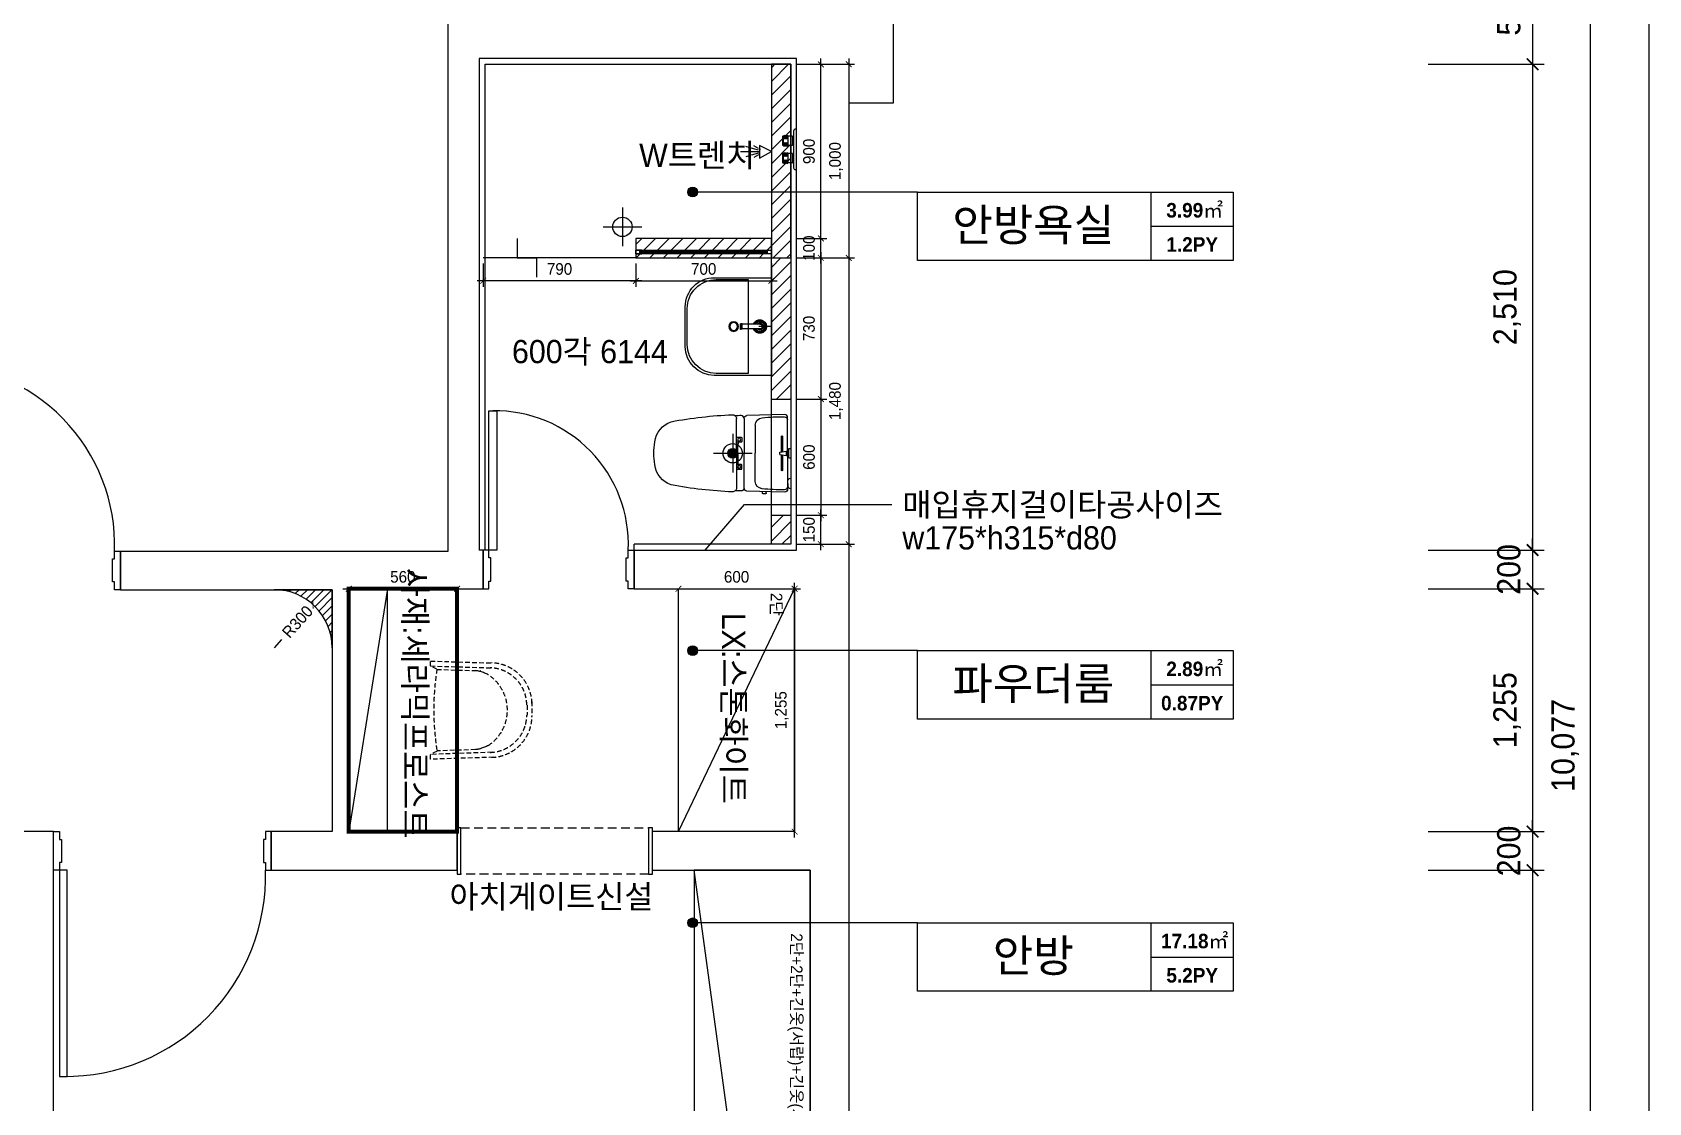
# Model space of a CAD drawing. Header units: millimetres. Extents: x 204923 to 257123, y 77248 to 107783.
# Drawn here: x 218882 to 227237, y 96652 to 102183 of the extents above; entities that cross this region are included whole.
import ezdxf
from ezdxf.enums import TextEntityAlignment as Align

# ---------------------------------------------------------------- set-up
doc = ezdxf.new("R2010")
doc.units = ezdxf.units.MM
doc.header["$LTSCALE"] = 30
doc.header["$PDMODE"] = 3
for name, pattern in [('DH-HID2', [1.2, 0.8, -0.4]), ('HID', [2.3, 1.5, -0.8]), ('HIDDEN', [9.525, 6.35, -3.175])]:
    doc.linetypes.add(name, pattern=pattern)
doc.layers.get('DEFPOINTS').update_dxf_attribs({"color": 248})
for name, color, linetype in [('0-ELC TEXT', 7, 'Continuous'), ('03-TEXT', 3, 'Continuous'), ('03-WAL NEW', 3, 'Continuous'), ('06-FUR', 6, 'Continuous'), ('07-DIM WAL', 5, 'Continuous'), ('08-HAT', 8, 'Continuous'), ('2-con', 2, 'Continuous'), ('3.기호.계단선', 30, 'Continuous'), ('BATH', 5, 'Continuous'), ('C-DIM(IN)', 14, 'Continuous'), ('CO-BATH', 6, 'Continuous'), ('CO-DO-FR', 7, 'Continuous'), ('CO-DOOR', 8, 'Continuous'), ('F-SYM', 7, 'Continuous'), ('FIN', 2, 'Continuous'), ('FORM(YOURNAME)-11', 1, 'Continuous'), ('FU-FURM', 251, 'DH-HID2'), ('HL', 6, 'HIDDEN'), ('TOILET-1', 6, 'Continuous'), ('설비', 140, 'Continuous'), ('욕실마감선', 4, 'Continuous')]:
    doc.layers.add(name, color=color, linetype=linetype)
doc.styles.add('HY 울릉도 L', font='')
doc.styles.add('YOURNAME', font='HY울릉도M.TTF')
doc.styles.add('넥슨고딕', font='NEXONLv1GothicBold.ttf')
doc.styles.add('코레일둥고', font='Korail_Round_Gothic_Medium.ttf')
doc.styles.get('HY 울릉도 L').set_extended_font_data('HY울릉도L')
doc.dimstyles.new('30', dxfattribs={"dimscale": 30, "dimtxt": 2, "dimasz": 1, "dimexe": 1, "dimexo": 1, "dimgap": 1, "dimtad": 1, "dimdec": 0, "dimrnd": 0.05, "dimdsep": 46, "dimlunit": 6, "dimtxsty": 'HY 울릉도 L', "dimblk": 'ARCHTICK', "dimcen": 2.5, "dimdle": 1, "dimclrd": 133, "dimclre": 133, "dimclrt": 30, "dimadec": 0, "dimazin": 0, "dimtfac": 1, "dimtdec": 0, "dimtix": 1, "dimtmove": 2, "dimatfit": 3, "dimldrblk": 'ARCHTICK', "dimfxl": 1, "dimlwd": -1, "dimlwe": -1, "dimarcsym": 0})
doc.dimstyles.new('60', dxfattribs={"dimscale": 60, "dimtxt": 2, "dimasz": 1, "dimexe": 1, "dimexo": 1, "dimgap": 1, "dimtad": 1, "dimdec": 0, "dimrnd": 0.05, "dimdsep": 46, "dimlunit": 6, "dimtxsty": 'HY 울릉도 L', "dimblk": 'ARCHTICK', "dimcen": 2.5, "dimdle": 1, "dimclrd": 133, "dimclre": 133, "dimclrt": 30, "dimadec": 0, "dimazin": 0, "dimtfac": 1, "dimtdec": 0, "dimtix": 1, "dimtmove": 2, "dimatfit": 3, "dimldrblk": 'ARCHTICK', "dimfxl": 1, "dimlwd": -1, "dimlwe": -1, "dimarcsym": 0})
pattern_1 = [(45, (0, -3e-11), (-35.355339, 35.355339), [])]

# ---------------------------------------------------------------- blocks, each defined once
blk = doc.blocks.new('FORM-PLAN')
at = {"layer": 'DEFPOINTS', "color": 158}
blk.add_lwpolyline([(-69444, 53115), (-64, 53115), (-64, 1215), (-69444, 1215)], close=True, dxfattribs=at)
at = {"layer": 'FORM(YOURNAME)-11', "color": 3, "style": 'YOURNAME'}
for tag, height, p in [('1', 450, (9905, 18188)), ('2', 450, (9905, 17544)), ('3', 450, (9905, 16257)), ('4', 450, (9905, 14326)), ('5', 515, (9905, 12009)), ('6', 515, (9905, 9757)), ('7', 515, (9905, 7504)), ('8', 515, (9905, 5252)), ('9', 515, (9905, 2999)), ('10', 515, (5655, 811)), ('11', 515, (9905, 747)), ('12', 515, (5655, -1441)), ('13', 515, (9905, -1441))]:
    blk.add_attdef(tag, text='', height=height, dxfattribs=at).set_placement(p, align=Align.MIDDLE_RIGHT)
blk = doc.blocks.new('A$C004A4CAE')
at = {"layer": 'FIN', "color": 6}
for p, q in [((0, 0), (0, 5)), ((200, 15), (10, 15)), ((36, 69), (36, 70)), ((84, 69), (36, 69)), ((51, 63), (36, 63)), ((51, 57), (36, 57)), ((51, 51), (36, 51)), ((36, 23), (36, 45)), ((84, 45), (36, 45)), ((82, 72), (38, 72)), ((82, 21), (38, 21)), ((43, 15), (43, 21)), ((84, 63), (69, 63)), ((84, 57), (69, 57)), ((84, 51), (69, 51)), ((77, 15), (77, 21)), ((84, 69), (84, 70)), ((84, 23), (84, 45)), ((126, 69), (126, 70)), ((174, 69), (126, 69)), ((141, 63), (126, 63)), ((141, 57), (126, 57)), ((141, 51), (126, 51)), ((174, 45), (126, 45)), ((126, 23), (126, 45)), ((172, 72), (128, 72)), ((172, 21), (128, 21)), ((133, 15), (133, 21)), ((174, 63), (159, 63)), ((174, 57), (159, 57)), ((174, 51), (159, 51)), ((167, 15), (167, 21)), ((174, 69), (174, 70)), ((174, 23), (174, 45)), ((210, 0), (210, 5))]:
    blk.add_line(p, q, dxfattribs=at)
for centre, radius, start, end in [((10, 5), 10, 90, 180), ((36, 66), 3, 90, 270), ((36, 60), 3, 90, 270), ((36, 54), 3, 90, 270), ((36, 48), 3, 90, 270), ((38, 70), 2, 90, 180), ((38, 23), 2, 180, 270), ((51, 66), 3, 90, 270), ((51, 60), 3, 90, 270), ((51, 54), 3, 90, 270), ((51, 48), 3, 90, 270), ((69, 66), 3, 270, 90), ((69, 60), 3, 270, 90), ((69, 54), 3, 270, 90), ((69, 48), 3, 270, 90), ((82, 70), 2, 0, 90), ((82, 23), 2, 270, 0), ((84, 66), 3, 270, 90), ((84, 60), 3, 270, 90), ((84, 54), 3, 270, 90), ((84, 48), 3, 270, 90), ((126, 66), 3, 90, 270), ((126, 60), 3, 90, 270), ((126, 54), 3, 90, 270), ((126, 48), 3, 90, 270), ((128, 70), 2, 90, 180), ((128, 23), 2, 180, 270), ((141, 66), 3, 90, 270), ((141, 60), 3, 90, 270), ((141, 54), 3, 90, 270), ((141, 48), 3, 90, 270), ((159, 66), 3, 270, 90), ((159, 60), 3, 270, 90), ((159, 54), 3, 270, 90), ((159, 48), 3, 270, 90), ((172, 70), 2, 0, 90), ((172, 23), 2, 270, 0), ((174, 66), 3, 270, 90), ((174, 60), 3, 270, 90), ((174, 54), 3, 270, 90), ((174, 48), 3, 270, 90), ((200, 5), 10, 0, 90)]:
    blk.add_arc(centre, radius, start, end, dxfattribs=at)
blk = doc.blocks.new('cdr')
at = {"layer": '3.기호.계단선'}
h = blk.add_hatch(color=256, dxfattribs=at)
h.dxf.hatch_style = 1
h.paths.add_polyline_path([(222527.1, 100007.4, 1), (222477.1, 100007.4, 1)])
at = {"layer": '2-con'}
for p, q in [((221032.1, 99502.4), (221032.1, 102761.4)), ((219337.1, 99502.4), (221032.1, 99502.4)), ((218992.1, 98052.4), (218792.1, 98052.4)), ((218992.1, 93259.4), (218992.1, 98052.4)), ((222087.1, 97852.4), (222087.1, 98052.4)), ((222087.1, 97852.4), (222902.1, 97852.4)), ((222902.1, 97852.4), (222902.1, 93459.4))]:
    blk.add_line(p, q, dxfattribs=at)
for points in [[(221017.1, 103736.5), (223332.1, 103736.5), (223332.1, 101817.4), (223102.1, 101817.4), (223102.1, 93259.4), (222292.1, 93259.4)], [(221992.1, 99507.4), (222832.1, 99507.4), (222832.1, 102047.4), (221192.1, 102047.4), (221192.1, 99507.4)], [(221212.1, 99307.4), (221212.1, 99507.4), (221192.1, 99507.4)], [(221992.1, 99307.4), (221992.1, 99507.4), (221992.1, 99307.4), (222822.1, 99307.4), (222822.1, 98052.4), (222087.1, 98052.4)], [(219337.1, 99302.4), (219337.1, 99502.4), (219337.1, 99302.4), (220432.1, 99302.4), (220432.1, 98052.4), (220117.1, 98052.4), (220117.1, 97852.4), (220117.1, 98052.4)], [(221077.1, 98052.4), (220517.1, 98052.4), (220517.1, 99307.4), (221212.1, 99307.4), (221212.1, 99307.4)], [(220117.1, 97852.4), (221077.1, 97852.4), (221077.1, 98052.4), (221077.1, 97852.4)]]:
    blk.add_lwpolyline(points, dxfattribs=at)
at = {"layer": '3.기호.계단선'}
for p, q in [((221932.1, 101277.4), (221932.1, 101077.4)), ((221832.1, 101177.4), (222032.1, 101177.4)), ((222502.1, 100107.4), (222502.1, 99907.4)), ((222402.1, 100007.4), (222602.1, 100007.4))]:
    blk.add_line(p, q, dxfattribs=at)
for centre, radius in [((221932.1, 101177.4), 50), ((222502.1, 100007.4), 50), ((222502.1, 100007.4), 25)]:
    blk.add_circle(centre, radius, dxfattribs=at)
at = {"layer": 'CO-DO-FR'}
for points in [[(221212.1, 99507.4), (221212.1, 99307.4), (221242.1, 99307.4), (221242.1, 99347.4), (221252.1, 99347.4), (221252.1, 99467.4), (221242.1, 99467.4), (221242.1, 99507.4), (221212.1, 99507.4)], [(221992.1, 99507.4), (221992.1, 99307.4), (221962.1, 99307.4), (221962.1, 99347.4), (221952.1, 99347.4), (221952.1, 99467.4), (221962.1, 99467.4), (221962.1, 99507.4), (221992.1, 99507.4)], [(219337.1, 99502.4), (219337.1, 99302.4), (219307.1, 99302.4), (219307.1, 99342.4), (219297.1, 99342.4), (219297.1, 99462.4), (219307.1, 99462.4), (219307.1, 99502.4), (219337.1, 99502.4)], [(218992.1, 97852.4), (218992.1, 98052.4), (219022.1, 98052.4), (219022.1, 98012.4), (219032.1, 98012.4), (219032.1, 97892.4), (219022.1, 97892.4), (219022.1, 97852.4), (218992.1, 97852.4)], [(220117.1, 97852.4), (220117.1, 98052.4), (220087.1, 98052.4), (220087.1, 98012.4), (220077.1, 98012.4), (220077.1, 97892.4), (220087.1, 97892.4), (220087.1, 97852.4), (220117.1, 97852.4)]]:
    blk.add_lwpolyline(points, close=True, dxfattribs=at)
at = {"layer": 'CO-DOOR'}
for points in [[(221282.1, 100227.4), (221282.1, 99507.4), (221242.1, 99507.4), (221242.1, 100227.4)], [(219062.1, 96787.4), (219062.1, 97852.4), (219022.1, 97852.4), (219022.1, 96787.4)]]:
    blk.add_lwpolyline(points, close=True, dxfattribs=at)
for centre, radius, start, end in [((218372.1, 99532), 935.5, 358.18764, 90.61249), ((221272.1, 99536.8), 690.6, 357.55649, 90.82965), ((219052.1, 97822.7), 1035.4, 269.44664, 1.63951)]:
    blk.add_arc(centre, radius, start, end, dxfattribs=at)
at = {"rotation": 90}
blk.add_blockref('A$C004A4CAE', (222832.1, 101472.4), dxfattribs=at)
blk = doc.blocks.new('_ArchTick')
at = {"color": 0, "linetype": 'ByBlock', "const_width": 0.15}
blk.add_lwpolyline([(-0.5, -0.5), (0.5, 0.5)], dxfattribs=at)
blk = doc.blocks.new('*D192')
at = {"layer": '07-DIM WAL', "color": 133}
for p, q in [((226096.6, 103536.4), (226996.6, 103536.4)), ((226936.6, 93399.4), (226936.6, 103596.4)), ((226096.6, 93459.4), (226996.6, 93459.4))]:
    blk.add_line(p, q, dxfattribs=at)
at = {"layer": 'DEFPOINTS', "color": 0}
for p in [(226036.6, 103536.4), (226936.6, 103536.4), (226036.6, 93459.4)]:
    blk.add_point(p, dxfattribs=at)
at = {"layer": '07-DIM WAL', "color": 133, "xscale": 60, "yscale": 60, "zscale": 60}
for p, rotation in [((226936.6, 103536.4), 90), ((226936.6, 93459.4), 270)]:
    blk.add_blockref('_ArchTick', p, dxfattribs=dict(at, rotation=rotation))
at = {"layer": '07-DIM WAL', "color": 30, "insert": (226804.7, 98497.9), "char_height": 120, "attachment_point": 5, "rotation": 90, "style": 'HY 울릉도 L'}
blk.add_mtext('10,077', dxfattribs=at)
blk = doc.blocks.new('*D194')
at = {"layer": '07-DIM WAL', "color": 133}
for p, q in [((226636.6, 102636.4), (226636.6, 101957.4)), ((226096.6, 102576.4), (226696.6, 102576.4)), ((226096.6, 102017.4), (226696.6, 102017.4))]:
    blk.add_line(p, q, dxfattribs=at)
at = {"layer": 'DEFPOINTS', "color": 0}
for p in [(226036.6, 102576.4), (226036.6, 102017.4), (226636.6, 102017.4)]:
    blk.add_point(p, dxfattribs=at)
at = {"layer": '07-DIM WAL', "color": 133, "xscale": 60, "yscale": 60, "zscale": 60}
for p, rotation in [((226636.6, 102576.4), 90), ((226636.6, 102017.4), 270)]:
    blk.add_blockref('_ArchTick', p, dxfattribs=dict(at, rotation=rotation))
at = {"layer": '07-DIM WAL', "color": 30, "insert": (226513.9, 102296.9), "char_height": 120, "attachment_point": 5, "rotation": 90, "style": 'HY 울릉도 L'}
blk.add_mtext('559', dxfattribs=at)
blk = doc.blocks.new('*D195')
at = {"layer": '07-DIM WAL', "color": 133}
for p, q in [((226096.6, 102017.4), (226696.6, 102017.4)), ((226636.6, 102077.4), (226636.6, 99447.4)), ((226096.6, 99507.4), (226696.6, 99507.4))]:
    blk.add_line(p, q, dxfattribs=at)
at = {"layer": 'DEFPOINTS', "color": 0}
for p in [(226036.6, 102017.4), (226036.6, 99507.4), (226636.6, 99507.4)]:
    blk.add_point(p, dxfattribs=at)
at = {"layer": '07-DIM WAL', "color": 133, "xscale": 60, "yscale": 60, "zscale": 60}
for p, rotation in [((226636.6, 102017.4), 90), ((226636.6, 99507.4), 270)]:
    blk.add_blockref('_ArchTick', p, dxfattribs=dict(at, rotation=rotation))
at = {"layer": '07-DIM WAL', "color": 30, "insert": (226504.7, 100762.4), "char_height": 120, "attachment_point": 5, "rotation": 90, "style": 'HY 울릉도 L'}
blk.add_mtext('2,510', dxfattribs=at)
blk = doc.blocks.new('*D196')
at = {"layer": '07-DIM WAL', "color": 133}
for p, q in [((226096.6, 99507.4), (226696.6, 99507.4)), ((226636.6, 99507.4), (226636.6, 99567.4)), ((226636.6, 99507.4), (226636.6, 99307.4)), ((226096.6, 99307.4), (226696.6, 99307.4)), ((226636.6, 99307.4), (226636.6, 99247.4))]:
    blk.add_line(p, q, dxfattribs=at)
at = {"layer": 'DEFPOINTS', "color": 0}
for p in [(226036.6, 99507.4), (226036.6, 99307.4), (226636.6, 99307.4)]:
    blk.add_point(p, dxfattribs=at)
at = {"layer": '07-DIM WAL', "color": 133, "xscale": 60, "yscale": 60, "zscale": 60}
for p, rotation in [((226636.6, 99507.4), 270), ((226636.6, 99307.4), 90)]:
    blk.add_blockref('_ArchTick', p, dxfattribs=dict(at, rotation=rotation))
at = {"layer": '07-DIM WAL', "color": 30, "insert": (226514.1, 99407.4), "char_height": 120, "attachment_point": 5, "rotation": 90, "style": 'HY 울릉도 L'}
blk.add_mtext('200', dxfattribs=at)
blk = doc.blocks.new('*D197')
at = {"layer": '07-DIM WAL', "color": 133}
for p, q in [((226636.6, 99367.4), (226636.6, 97992.4)), ((226096.6, 99307.4), (226696.6, 99307.4)), ((226096.6, 98052.4), (226696.6, 98052.4))]:
    blk.add_line(p, q, dxfattribs=at)
at = {"layer": 'DEFPOINTS', "color": 0}
for p in [(226036.6, 99307.4), (226036.6, 98052.4), (226636.6, 98052.4)]:
    blk.add_point(p, dxfattribs=at)
at = {"layer": '07-DIM WAL', "color": 133, "xscale": 60, "yscale": 60, "zscale": 60}
for p, rotation in [((226636.6, 99307.4), 90), ((226636.6, 98052.4), 270)]:
    blk.add_blockref('_ArchTick', p, dxfattribs=dict(at, rotation=rotation))
at = {"layer": '07-DIM WAL', "color": 30, "insert": (226504.7, 98679.9), "char_height": 120, "attachment_point": 5, "rotation": 90, "style": 'HY 울릉도 L'}
blk.add_mtext('1,255', dxfattribs=at)
blk = doc.blocks.new('*D198')
at = {"layer": '07-DIM WAL', "color": 133}
for p, q in [((226636.6, 98052.4), (226636.6, 98112.4)), ((226096.6, 98052.4), (226696.6, 98052.4)), ((226636.6, 98052.4), (226636.6, 97852.4)), ((226096.6, 97852.4), (226696.6, 97852.4)), ((226636.6, 97852.4), (226636.6, 97792.4))]:
    blk.add_line(p, q, dxfattribs=at)
at = {"layer": 'DEFPOINTS', "color": 0}
for p in [(226036.6, 98052.4), (226036.6, 97852.4), (226636.6, 97852.4)]:
    blk.add_point(p, dxfattribs=at)
at = {"layer": '07-DIM WAL', "color": 133, "xscale": 60, "yscale": 60, "zscale": 60}
for p, rotation in [((226636.6, 98052.4), 270), ((226636.6, 97852.4), 90)]:
    blk.add_blockref('_ArchTick', p, dxfattribs=dict(at, rotation=rotation))
at = {"layer": '07-DIM WAL', "color": 30, "insert": (226514.1, 97952.4), "char_height": 120, "attachment_point": 5, "rotation": 90, "style": 'HY 울릉도 L'}
blk.add_mtext('200', dxfattribs=at)
blk = doc.blocks.new('*D199')
at = {"layer": '07-DIM WAL', "color": 133}
for p, q in [((226096.6, 97852.4), (226696.6, 97852.4)), ((226636.6, 97912.4), (226636.6, 93399.4)), ((226096.6, 93459.4), (226696.6, 93459.4))]:
    blk.add_line(p, q, dxfattribs=at)
at = {"layer": 'DEFPOINTS', "color": 0}
for p in [(226036.6, 97852.4), (226036.6, 93459.4), (226636.6, 93459.4)]:
    blk.add_point(p, dxfattribs=at)
at = {"layer": '07-DIM WAL', "color": 133, "xscale": 60, "yscale": 60, "zscale": 60}
for p, rotation in [((226636.6, 97852.4), 90), ((226636.6, 93459.4), 270)]:
    blk.add_blockref('_ArchTick', p, dxfattribs=dict(at, rotation=rotation))
at = {"layer": '07-DIM WAL', "color": 30, "insert": (226504.6, 95655.9), "char_height": 120, "attachment_point": 5, "rotation": 90, "style": 'HY 울릉도 L'}
blk.add_mtext('4,393', dxfattribs=at)
blk = doc.blocks.new('AC-8')
at = {"layer": 'BATH'}
for p, q in [((-51, 54), (0, 143)), ((0, 143), (45, 54)), ((45, 54), (-51, 54)), ((-25, 47), (-46, 12)), ((-14, 47), (-28, -8)), ((-2, 49), (-2, -11)), ((10, 47), (25, -8)), ((22, 47), (43, 12)), ((-31, -16), (-41, -49)), ((-2, -27), (-2, -89)), ((28, -16), (38, -49))]:
    blk.add_line(p, q, dxfattribs=at)
blk = doc.blocks.new('A$C1AC25B95')
at = {"layer": '욕실마감선', "color": 8}
for p, q in [((28, 72), (28, 75)), ((53, 74), (53, 75))]:
    blk.add_line(p, q, dxfattribs=at)
at = {"layer": 'TOILET-1', "linetype": 'Continuous', "xscale": 0.873786407766195, "yscale": 0.873786407766195, "zscale": 0.873786407766195, "rotation": 180}
blk.add_blockref('AC-8', (40, 125), dxfattribs=at)
blk = doc.blocks.new('A$C4B2D31F0')
at = {"layer": 'FIN', "color": 4}
for p, q in [((185, 690.9), (20.4, 690.9)), ((37.2, 692.3), (24.7, 692.3)), ((37.2, 692.3), (49.7, 692.3)), ((200.9, 690.9), (365.5, 690.9)), ((47.7, 523.7), (192.9, 523.7)), ((338.2, 523.7), (192.9, 523.7)), ((12.6, 465.9), (192.9, 465.9)), ((192.9, 426.6), (13.7, 426.6)), ((373.3, 465.9), (192.9, 465.9)), ((192.9, 426.6), (372.2, 426.6))]:
    blk.add_line(p, q, dxfattribs=at)
for points in [[(20.4, 690.9), (7.9, 690.9, 0.421209), (-7.1, 675.5), (-2.4, 480.5, 0.001659)], [(365.5, 690.9), (378, 690.9, -0.421209), (392.9, 675.5), (388.3, 480.5, -0.001659)], [(12.6, 465.9, 0.371724), (-1.8, 451.2, 0.003515), (-1, 420.3, 0.320541)], [(373.3, 465.9, -0.371724), (387.7, 451.2, -0.003515), (386.9, 420.3, -0.320541)]]:
    blk.add_lwpolyline(points, format="xyb", dxfattribs=at)
for centre, radius, start, end in [((1004.3, 663.1), 1000, 179.31159, 185.94375), ((20.4, 674.9), 16, 90, 179.31159), ((24.7, 707.3), 15, 180, 270), ((49.7, 707.3), 15, 270, 0), ((365.5, 674.9), 16, 0.68841, 90), ((-618.4, 663.1), 1000, 354.05625, 0.68841), ((49.4, 563.7), 40, 185.94375, 267.51291), ((336.5, 563.7), 40, 272.48709, 354.05625), ((13.7, 406.6), 20, 90, 182.3333), ((12.6, 480.9), 15, 181.36509, 270), ((372.2, 406.6), 20, 357.6667, 90), ((373.3, 480.9), 15, 270, 358.63491), ((2197.7, 495.6), 2205.9, 182.3333, 190.60807), ((-1811.8, 495.6), 2205.9, 349.39193, 357.6667), ((148.7, 128.9), 125.5, 198.2964, 263.42408), ((237.2, 128.9), 125.5, 276.57592, 341.7036), ((192.9, 405.9), 405.9, 261.69926, 270), ((192.9, 405.9), 405.9, 270, 278.30074)]:
    blk.add_arc(centre, radius, start, end, dxfattribs=at)
at = {"layer": 'HL', "linetype": 'Continuous'}
for p, q in [((168.9, 697.3), (168.9, 707.3)), ((168.9, 697.3), (216.9, 697.3)), ((186, 692.5), (180.6, 697.3)), ((181.6, 685.5), (186, 692.5)), ((187, 651.2), (181.6, 685.5)), ((181.6, 685.5), (204.3, 685.5)), ((186, 692.5), (199.9, 692.5)), ((198.9, 651.2), (204.3, 685.5)), ((199.9, 692.5), (205.3, 697.3)), ((204.3, 685.5), (199.9, 692.5)), ((216.9, 697.3), (216.9, 707.3)), ((106.4, 666.3), (184.4, 666.3)), ((106.4, 659.3), (185.5, 659.3)), ((187, 651.2), (198.9, 651.2)), ((200.4, 659.3), (279.4, 659.3)), ((201.4, 666.3), (279.4, 666.3)), ((-16, 576.9), (-16, 564.8)), ((-12, 580.9), (-4.8, 580.9)), ((-12, 560.8), (-4.3, 560.8)), ((192.9, 433.7), (146.6, 433.7)), ((192.9, 433.7), (239.3, 433.7))]:
    blk.add_line(p, q, dxfattribs=at)
for points in [[(110.4, 426.6), (110.4, 450.8, -0.414214), (114.4, 454.8), (130.9, 454.8, -0.414214), (134.9, 450.8), (134.9, 435.2), (134.9, 426.6)], [(134.9, 435.2), (144.6, 435.2, -0.414214), (146.6, 433.2), (146.6, 426.6)], [(251, 435.2), (241.3, 435.2, 0.414214), (239.3, 433.2), (239.3, 426.6)], [(275.5, 426.6), (275.5, 450.8, 0.414214), (271.5, 454.8), (255, 454.8, 0.414214), (251, 450.8), (251, 435.2), (251, 426.6)]]:
    blk.add_lwpolyline(points, format="xyb", dxfattribs=at)
for centre in [(122.9, 440.9), (262.9, 440.9)]:
    blk.add_circle(centre, 8, dxfattribs=at)
for centre, radius, start, end in [((106.4, 662.8), 3.5, 90, 270), ((279.4, 662.8), 3.5, 270, 90), ((-12, 576.9), 4, 90, 180), ((-12, 564.8), 4, 180, 270)]:
    blk.add_arc(centre, radius, start, end, dxfattribs=at)
blk = doc.blocks.new('B-003')
blk.add_line((0, 0), (0, -65))
at = {"layer": 'CO-BATH'}
for p, q in [((-252.5, 0), (-252.5, -295)), ((252.5, 0), (-252.5, 0)), ((252.5, -295), (252.5, 0)), ((-102.5, -445), (102.5, -445))]:
    blk.add_line(p, q, dxfattribs=at)
at = {"layer": 'CO-BATH', "color": 8}
for p, q in [((-12.5, -60), (-12.5, -150.5)), ((12.5, -60), (12.5, -150.5)), ((-242.5, -120), (-242.5, -285)), ((242.5, -120), (-242.5, -120)), ((-14.5, -155.5), (-14.5, -160.5)), ((-14.5, -160.5), (14.5, -160.5)), ((-13.5, -150.5), (-13.5, -155.5)), ((13.5, -150.5), (13.5, -155.5)), ((14.5, -155.5), (14.5, -160.5)), ((242.5, -285), (242.5, -120)), ((-92.5, -435), (92.5, -435))]:
    blk.add_line(p, q, dxfattribs=at)
at = {"layer": 'CO-BATH', "color": 251}
for p, q in [((-14.5, -155.5), (14.5, -155.5)), ((-13.5, -150.5), (13.5, -150.5))]:
    blk.add_line(p, q, dxfattribs=at)
at = {"layer": 'CO-BATH', "color": 8}
blk.add_circle((0, -195), 25, dxfattribs=at)
at = {"layer": 'CO-BATH', "color": 251}
blk.add_circle((0, -195), 20, dxfattribs=at)
at = {"layer": 'CO-BATH', "color": 8}
for centre, radius, start, end in [((0, -60), 35, 290.92481, 249.07514), ((0, -60), 12.5, 359.99998, 179.99998), ((-92.5, -285), 150, 180, 270), ((92.5, -285), 150, 270, 0)]:
    blk.add_arc(centre, radius, start, end, dxfattribs=at)
at = {"layer": 'CO-BATH', "color": 251}
for radius, start, end in [(30, 294.62429, 245.37566), (25, 299.99998, 239.99998), (18, 313.98294, 226.01701)]:
    blk.add_arc((0, -60), radius, start, end, dxfattribs=at)
at = {"layer": 'CO-BATH'}
for centre, start, end in [((-102.5, -295), 180, 270), ((102.5, -295), 270, 0)]:
    blk.add_arc(centre, 150, start, end, dxfattribs=at)
blk = doc.blocks.new('*D211')
at = {"layer": '07-DIM WAL', "color": 133}
for p, q in [((222832.1, 102017.4), (223132.1, 102017.4)), ((223102.1, 102047.4), (223102.1, 100987.4)), ((222832.1, 101017.4), (223132.1, 101017.4))]:
    blk.add_line(p, q, dxfattribs=at)
at = {"layer": 'DEFPOINTS', "color": 0}
for p in [(222802.1, 102017.4), (222802.1, 101017.4), (223102.1, 101017.4)]:
    blk.add_point(p, dxfattribs=at)
at = {"layer": '07-DIM WAL', "color": 133, "xscale": 30, "yscale": 30, "zscale": 30}
for p, rotation in [((223102.1, 102017.4), 90), ((223102.1, 101017.4), 270)]:
    blk.add_blockref('_ArchTick', p, dxfattribs=dict(at, rotation=rotation))
at = {"layer": '07-DIM WAL', "color": 30, "insert": (223036.2, 101517.4), "char_height": 60, "attachment_point": 5, "rotation": 90, "style": 'HY 울릉도 L'}
blk.add_mtext('1,000', dxfattribs=at)
blk = doc.blocks.new('*D212')
at = {"layer": '07-DIM WAL', "color": 133}
for p, q in [((222832.1, 101117.4), (222987.9, 101117.4)), ((222957.9, 100987.4), (222957.9, 101147.4)), ((222832.1, 101017.4), (222987.9, 101017.4))]:
    blk.add_line(p, q, dxfattribs=at)
at = {"layer": 'DEFPOINTS', "color": 0}
for p in [(222802.1, 101117.4), (222957.9, 101117.4), (222802.1, 101017.4)]:
    blk.add_point(p, dxfattribs=at)
at = {"layer": '07-DIM WAL', "color": 133, "xscale": 30, "yscale": 30, "zscale": 30}
for p, rotation in [((222957.9, 101117.4), 270), ((222957.9, 101017.4), 90)]:
    blk.add_blockref('_ArchTick', p, dxfattribs=dict(at, rotation=rotation))
at = {"layer": '07-DIM WAL', "color": 30, "insert": (222896.6, 101067.4), "char_height": 60, "attachment_point": 5, "rotation": 90, "style": 'HY 울릉도 L'}
blk.add_mtext('100', dxfattribs=at)
blk = doc.blocks.new('*D213')
at = {"layer": '07-DIM WAL', "color": 133}
for p, q in [((222832.1, 102017.4), (222987.9, 102017.4)), ((222957.9, 101087.4), (222957.9, 102047.4)), ((222832.1, 101117.4), (222987.9, 101117.4))]:
    blk.add_line(p, q, dxfattribs=at)
at = {"layer": 'DEFPOINTS', "color": 0}
for p in [(222802.1, 102017.4), (222957.9, 102017.4), (222802.1, 101117.4)]:
    blk.add_point(p, dxfattribs=at)
at = {"layer": '07-DIM WAL', "color": 133, "xscale": 30, "yscale": 30, "zscale": 30}
for p, rotation in [((222957.9, 102017.4), 90), ((222957.9, 101117.4), 270)]:
    blk.add_blockref('_ArchTick', p, dxfattribs=dict(at, rotation=rotation))
at = {"layer": '07-DIM WAL', "color": 30, "insert": (222896.6, 101567.4), "char_height": 60, "attachment_point": 5, "rotation": 90, "style": 'HY 울릉도 L'}
blk.add_mtext('900', dxfattribs=at)
blk = doc.blocks.new('*D214')
at = {"layer": '07-DIM WAL', "color": 133}
for p, q in [((222832.1, 101017.4), (223132.1, 101017.4)), ((223102.1, 101047.4), (223102.1, 99507.4)), ((222832.1, 99537.4), (223132.1, 99537.4))]:
    blk.add_line(p, q, dxfattribs=at)
at = {"layer": 'DEFPOINTS', "color": 0}
for p in [(222802.1, 101017.4), (222802.1, 99537.4), (223102.1, 99537.4)]:
    blk.add_point(p, dxfattribs=at)
at = {"layer": '07-DIM WAL', "color": 133, "xscale": 30, "yscale": 30, "zscale": 30}
for p, rotation in [((223102.1, 101017.4), 90), ((223102.1, 99537.4), 270)]:
    blk.add_blockref('_ArchTick', p, dxfattribs=dict(at, rotation=rotation))
at = {"layer": '07-DIM WAL', "color": 30, "insert": (223036.2, 100277.4), "char_height": 60, "attachment_point": 5, "rotation": 90, "style": 'HY 울릉도 L'}
blk.add_mtext('1,480', dxfattribs=at)
blk = doc.blocks.new('*D215')
at = {"layer": '07-DIM WAL', "color": 133}
for p, q in [((222832.1, 99687.4), (222987.9, 99687.4)), ((222957.9, 99507.4), (222957.9, 99717.4)), ((222832.1, 99537.4), (222987.9, 99537.4))]:
    blk.add_line(p, q, dxfattribs=at)
at = {"layer": 'DEFPOINTS', "color": 0}
for p in [(222802.1, 99687.4), (222957.9, 99687.4), (222802.1, 99537.4)]:
    blk.add_point(p, dxfattribs=at)
at = {"layer": '07-DIM WAL', "color": 133, "xscale": 30, "yscale": 30, "zscale": 30}
for p, rotation in [((222957.9, 99687.4), 270), ((222957.9, 99537.4), 90)]:
    blk.add_blockref('_ArchTick', p, dxfattribs=dict(at, rotation=rotation))
at = {"layer": '07-DIM WAL', "color": 30, "insert": (222896.6, 99612.4), "char_height": 60, "attachment_point": 5, "rotation": 90, "style": 'HY 울릉도 L'}
blk.add_mtext('150', dxfattribs=at)
blk = doc.blocks.new('*D216')
at = {"layer": '07-DIM WAL', "color": 133}
for p, q in [((222832.1, 101017.4), (222987.9, 101017.4)), ((222957.9, 101047.4), (222957.9, 100257.4)), ((222832.1, 100287.4), (222987.9, 100287.4))]:
    blk.add_line(p, q, dxfattribs=at)
at = {"layer": 'DEFPOINTS', "color": 0}
for p in [(222802.1, 101017.4), (222802.1, 100287.4), (222957.9, 100287.4)]:
    blk.add_point(p, dxfattribs=at)
at = {"layer": '07-DIM WAL', "color": 133, "xscale": 30, "yscale": 30, "zscale": 30}
for p, rotation in [((222957.9, 101017.4), 90), ((222957.9, 100287.4), 270)]:
    blk.add_blockref('_ArchTick', p, dxfattribs=dict(at, rotation=rotation))
at = {"layer": '07-DIM WAL', "color": 30, "insert": (222896.5, 100652.4), "char_height": 60, "attachment_point": 5, "rotation": 90, "style": 'HY 울릉도 L'}
blk.add_mtext('730', dxfattribs=at)
blk = doc.blocks.new('*D217')
at = {"layer": '07-DIM WAL', "color": 133}
for p, q in [((222832.1, 100287.4), (222987.9, 100287.4)), ((222957.9, 100317.4), (222957.9, 99657.4)), ((222832.1, 99687.4), (222987.9, 99687.4))]:
    blk.add_line(p, q, dxfattribs=at)
at = {"layer": 'DEFPOINTS', "color": 0}
for p in [(222802.1, 100287.4), (222802.1, 99687.4), (222957.9, 99687.4)]:
    blk.add_point(p, dxfattribs=at)
at = {"layer": '07-DIM WAL', "color": 133, "xscale": 30, "yscale": 30, "zscale": 30}
for p, rotation in [((222957.9, 100287.4), 90), ((222957.9, 99687.4), 270)]:
    blk.add_blockref('_ArchTick', p, dxfattribs=dict(at, rotation=rotation))
at = {"layer": '07-DIM WAL', "color": 30, "insert": (222896.6, 99987.4), "char_height": 60, "attachment_point": 5, "rotation": 90, "style": 'HY 울릉도 L'}
blk.add_mtext('600', dxfattribs=at)
blk = doc.blocks.new('*D218')
at = {"layer": '07-DIM WAL', "color": 133}
for p, q in [((222002.1, 100987.4), (222002.1, 100868.3)), ((222702.1, 100987.4), (222702.1, 100868.3)), ((221972.1, 100898.3), (222732.1, 100898.3))]:
    blk.add_line(p, q, dxfattribs=at)
at = {"layer": 'DEFPOINTS', "color": 0}
for p in [(222002.1, 101017.4), (222702.1, 101017.4), (222702.1, 100898.3)]:
    blk.add_point(p, dxfattribs=at)
at = {"layer": '07-DIM WAL', "color": 133, "xscale": 30, "yscale": 30, "zscale": 30, "rotation": 180}
blk.add_blockref('_ArchTick', (222002.1, 100898.3), dxfattribs=at)
at = {"layer": '07-DIM WAL', "color": 133, "xscale": 30, "yscale": 30, "zscale": 30}
blk.add_blockref('_ArchTick', (222702.1, 100898.3), dxfattribs=at)
at = {"layer": '07-DIM WAL', "color": 30, "insert": (222352.1, 100959.6), "char_height": 60, "attachment_point": 5, "style": 'HY 울릉도 L'}
blk.add_mtext('700', dxfattribs=at)
blk = doc.blocks.new('*D219')
at = {"layer": '07-DIM WAL', "color": 133}
for p, q in [((221212.1, 100987.4), (221212.1, 100868.3)), ((222002.1, 100987.4), (222002.1, 100868.3)), ((222032.1, 100898.3), (221182.1, 100898.3))]:
    blk.add_line(p, q, dxfattribs=at)
at = {"layer": 'DEFPOINTS', "color": 0}
for p in [(221212.1, 101017.4), (222002.1, 101017.4), (221212.1, 100898.3)]:
    blk.add_point(p, dxfattribs=at)
at = {"layer": '07-DIM WAL', "color": 133, "xscale": 30, "yscale": 30, "zscale": 30, "rotation": 180}
blk.add_blockref('_ArchTick', (221212.1, 100898.3), dxfattribs=at)
at = {"layer": '07-DIM WAL', "color": 133, "xscale": 30, "yscale": 30, "zscale": 30}
blk.add_blockref('_ArchTick', (222002.1, 100898.3), dxfattribs=at)
at = {"layer": '07-DIM WAL', "color": 30, "insert": (221607.1, 100959.6), "char_height": 60, "attachment_point": 5, "style": 'HY 울릉도 L'}
blk.add_mtext('790', dxfattribs=at)
blk = doc.blocks.new('F-122')
at = {"layer": 'FU-FURM'}
for p, q in [((-44.5, 507.6), (33.4, 507.7)), ((-26.5, 482.3), (26.6, 482.3)), ((-253.8, -17.2), (-244.1, 296.9)), ((-228.4, -17.2), (-218.5, 303.3)), ((-196, 251.7), (-197.7, 246.9)), ((-194.1, 256.9), (-196, 251.7)), ((-192.1, 262.1), (-194.1, 256.9)), ((-189.9, 267.4), (-192.1, 262.1)), ((-187.7, 272.4), (-189.9, 267.4)), ((-185.5, 277.2), (-187.7, 272.4)), ((-183.3, 281.4), (-185.5, 277.2)), ((182.6, 281.9), (184.8, 277.6)), ((184.8, 277.6), (187.1, 272.9)), ((187.1, 272.9), (189.3, 267.8)), ((189.3, 267.8), (191.4, 262.6)), ((191.4, 262.6), (193.5, 257.3)), ((193.5, 257.3), (195.4, 252.2)), ((195.4, 252.2), (197.1, 247.4)), ((217.8, 301.5), (228.5, -16.6)), ((243, 308.1), (253.9, -16.6)), ((-210.5, 16.6), (-204.3, 215.2)), ((-203.9, 218.6), (-204.3, 215.2)), ((-203.6, 221.9), (-203.9, 218.6)), ((-203.2, 225.1), (-203.6, 221.9)), ((-202.7, 228.2), (-203.2, 225.1)), ((-202.1, 231.5), (-202.7, 228.2)), ((-201.3, 234.9), (-202.1, 231.5)), ((-200.3, 238.5), (-201.3, 234.9)), ((-199.2, 242.4), (-200.3, 238.5)), ((-197.7, 246.9), (-199.2, 242.4)), ((197.1, 247.4), (198.6, 242.9)), ((198.6, 242.9), (199.8, 239)), ((199.8, 239), (200.7, 235.4)), ((200.7, 235.4), (201.5, 232)), ((201.5, 232), (202.1, 228.7)), ((202.1, 228.7), (202.6, 225.6)), ((202.6, 225.6), (203, 222.4)), ((203, 222.4), (203.4, 219.1)), ((203.4, 219.1), (203.8, 215.7)), ((203.8, 215.7), (210.4, 17.1)), ((-211.6, 16.7), (-228.4, -17.2)), ((211.5, 17.2), (228.5, -16.6)), ((-228.4, -17.2), (-253.8, -17.2)), ((253.9, -16.6), (228.5, -16.6))]:
    blk.add_line(p, q, dxfattribs=at)
for centre, radius, start, end in [((-30.8, 294), 213.6, 90.90916, 178.7855), ((30.1, 294.1), 213.6, 1.35671, 89.233), ((-24.5, 286.7), 194.3, 90.90924, 178.78542), ((23.8, 286.8), 194.3, 1.35653, 89.23304), ((-0.2, 162.3), 218.5, 33.19496, 146.94725), ((-0.2, 162.3), 218.5, 158.34937, 158.47219), ((-0.2, 162.3), 218.5, 21.66998, 21.79281), ((-1.7, 1330.6), 1330.6, 260.92322, 279.2189)]:
    blk.add_arc(centre, radius, start, end, dxfattribs=at)
blk = doc.blocks.new('*D231')
at = {"layer": '07-DIM WAL', "color": 133}
blk.add_line((220487.1, 99307.4), (221107.1, 99307.4), dxfattribs=at)
at = {"layer": 'DEFPOINTS', "color": 0}
for p in [(220517.1, 99307.4), (221077.1, 99307.4), (221077.1, 99307.4)]:
    blk.add_point(p, dxfattribs=at)
at = {"layer": '07-DIM WAL', "color": 133, "xscale": 30, "yscale": 30, "zscale": 30, "rotation": 180}
blk.add_blockref('_ArchTick', (220517.1, 99307.4), dxfattribs=at)
at = {"layer": '07-DIM WAL', "color": 133, "xscale": 30, "yscale": 30, "zscale": 30}
blk.add_blockref('_ArchTick', (221077.1, 99307.4), dxfattribs=at)
at = {"layer": '07-DIM WAL', "color": 30, "insert": (220797.1, 99368.7), "char_height": 60, "attachment_point": 5, "style": 'HY 울릉도 L'}
blk.add_mtext('560', dxfattribs=at)
blk = doc.blocks.new('*D232')
at = {"layer": '07-DIM WAL', "color": 133}
blk.add_line((222192.1, 99307.4), (222852.1, 99307.4), dxfattribs=at)
at = {"layer": 'DEFPOINTS', "color": 0}
for p in [(222222.1, 99307.4), (222822.1, 99307.4), (222822.1, 99307.4)]:
    blk.add_point(p, dxfattribs=at)
at = {"layer": '07-DIM WAL', "color": 133, "xscale": 30, "yscale": 30, "zscale": 30, "rotation": 180}
blk.add_blockref('_ArchTick', (222222.1, 99307.4), dxfattribs=at)
at = {"layer": '07-DIM WAL', "color": 133, "xscale": 30, "yscale": 30, "zscale": 30}
blk.add_blockref('_ArchTick', (222822.1, 99307.4), dxfattribs=at)
at = {"layer": '07-DIM WAL', "color": 30, "insert": (222522.1, 99368.6), "char_height": 60, "attachment_point": 5, "style": 'HY 울릉도 L'}
blk.add_mtext('600', dxfattribs=at)
blk = doc.blocks.new('*D261')
at = {"layer": '07-DIM WAL', "color": 133}
for p, q in [((222822.1, 98022.4), (222822.1, 99337.4)), ((222852.1, 99307.4), (222852.1, 99307.4))]:
    blk.add_line(p, q, dxfattribs=at)
at = {"layer": 'DEFPOINTS', "color": 0}
for p in [(222822.1, 99307.4), (222822.1, 99307.4), (222822.1, 98052.4)]:
    blk.add_point(p, dxfattribs=at)
at = {"layer": '07-DIM WAL', "color": 133, "xscale": 30, "yscale": 30, "zscale": 30}
for p, rotation in [((222822.1, 99307.4), 90), ((222822.1, 98052.4), 270)]:
    blk.add_blockref('_ArchTick', p, dxfattribs=dict(at, rotation=rotation))
at = {"layer": '07-DIM WAL', "color": 30, "insert": (222756.2, 98679.9), "char_height": 60, "attachment_point": 5, "rotation": 90, "style": 'HY 울릉도 L'}
blk.add_mtext('1,255', dxfattribs=at)
blk = doc.blocks.new('*D713')
at = {"layer": 'C-DIM(IN)', "color": 133}
blk.add_line((220169.8, 99044.4), (220132.1, 99002.4), dxfattribs=at)
at = {"layer": 'DEFPOINTS', "color": 0}
for p in [(220332.4, 99225.7), (220132.1, 99002.4)]:
    blk.add_point(p, dxfattribs=at)
at = {"layer": 'C-DIM(IN)', "color": 133, "xscale": 30, "yscale": 30, "zscale": 30, "rotation": 48.09988531308724}
blk.add_blockref('_ArchTick', (220332.4, 99225.7), dxfattribs=at)
at = {"layer": 'C-DIM(IN)', "color": 30, "insert": (220252.6, 99136.7), "char_height": 60, "attachment_point": 5, "rotation": 48.09989, "style": 'HY 울릉도 L'}
blk.add_mtext('R300', dxfattribs=at)

msp = doc.modelspace()

# ---------------------------------------------------------------- hatches: boundary and pattern name
at = {"layer": '0-ELC TEXT'}
h = msp.add_hatch(color=256, dxfattribs=at)
h.dxf.hatch_style = 1
edge = h.paths.add_edge_path()
edge.add_arc((222294.8, 101357.6), 25, -270, 90, ccw=False)
h = msp.add_hatch(color=256, dxfattribs=at)
h.dxf.hatch_style = 1
edge = h.paths.add_edge_path()
edge.add_arc((222294.8, 98987.6), 25, -270, 90, ccw=False)
h = msp.add_hatch(color=256, dxfattribs=at)
h.dxf.hatch_style = 1
edge = h.paths.add_edge_path()
edge.add_arc((222294.8, 97581.2), 25, -270, 90, ccw=False)
at = {"layer": '03-WAL NEW'}
h = msp.add_hatch(dxfattribs=at)
h.set_pattern_fill('_USER', color=256, scale=50, angle=45, pattern_type=0)
h.set_pattern_definition(pattern_1)
h.paths.add_polyline_path([(222802.1, 102017.4), (222702.1, 102017.4), (222702.1, 101017.4), (222802.1, 101017.4)])
h = msp.add_hatch(dxfattribs=at)
h.set_pattern_fill('_USER', color=256, scale=30, angle=45, double=1, pattern_type=0)
h.set_pattern_definition([(45, (88172.84, 39720.948), (-21.2132034, 21.2132034), [])])
h.paths.add_polyline_path([(220132.1, 99302.4, -0.414214), (220432.1, 99002.4), (220432.1, 99302.4)])
at = {"layer": '08-HAT'}
h = msp.add_hatch(dxfattribs=at)
h.set_pattern_fill('_USER', color=256, scale=50, angle=45, pattern_type=0)
h.set_pattern_definition(pattern_1)
h.paths.add_polyline_path([(222702.1, 101117.4), (222002.1, 101117.4), (222002.1, 101057.4), (222702.1, 101057.4)])
h = msp.add_hatch(dxfattribs=at)
h.set_pattern_fill('_USER', color=256, scale=50, angle=45, pattern_type=0)
h.set_pattern_definition(pattern_1)
h.paths.add_polyline_path([(222702.1, 101037.4), (222672.1, 101037.4), (222002.1, 101037.4), (222002.1, 101017.4), (222702.1, 101017.4)])
h = msp.add_hatch(dxfattribs=at)
h.set_pattern_fill('_USER', color=256, scale=50, angle=45, pattern_type=0)
h.set_pattern_definition([(45, (0, 30), (-35.355339, 35.355339), [])])
h.paths.add_polyline_path([(222802.1, 101017.4), (222702.1, 101017.4), (222702.1, 100287.4), (222802.1, 100287.4)])
h.paths.add_polyline_path([(222802.1, 99687.4), (222702.1, 99687.4), (222702.1, 99537.4), (222802.1, 99537.4)])

# ---------------------------------------------------------------- linework, layer by layer
msp.add_line((222002.1, 101017.4), (221212.1, 101017.4))
msp.add_lwpolyline([(221388.4, 101117.4), (221388.4, 101017.4), (221488.4, 101017.4), (221488.4, 100917.4)])
at = {"layer": '0-ELC TEXT'}
for p, q in [((223457.2, 101357.6), (222294.8, 101357.6)), ((224664.4, 101003.9), (224664.4, 101357.6)), ((224664.4, 101180.7), (225089.1, 101180.7)), ((223457.2, 98987.6), (222294.8, 98987.6)), ((224664.4, 98633.8), (224664.4, 98987.6)), ((224664.4, 98810.7), (225089.1, 98810.7)), ((223457.2, 97581.2), (222294.8, 97581.2)), ((224664.4, 97227.4), (224664.4, 97581.2)), ((224664.4, 97404.3), (225089.1, 97404.3))]:
    msp.add_line(p, q, dxfattribs=at)
for points in [[(223457.2, 101357.6), (225089.1, 101357.6), (225089.1, 101003.9), (223457.2, 101003.9)], [(223457.2, 98987.6), (225089.1, 98987.6), (225089.1, 98633.8), (223457.2, 98633.8)], [(223457.2, 97581.2), (225089.1, 97581.2), (225089.1, 97227.4), (223457.2, 97227.4)]]:
    msp.add_lwpolyline(points, close=True, dxfattribs=at)
msp.add_lwpolyline([(222360.5, 99507.4), (222562.8, 99742.3), (223324.7, 99742.3)], dxfattribs=at)
for centre in [(222294.8, 101357.6), (222294.8, 98987.6), (222294.8, 97581.2)]:
    msp.add_circle(centre, 25, dxfattribs=at)
at = {"layer": '03-WAL NEW'}
for p, q in [((222702.1, 100287.4), (222802.1, 100287.4)), ((222702.1, 99687.4), (222802.1, 99687.4))]:
    msp.add_line(p, q, dxfattribs=at)
for points in [[(222802.1, 102017.4), (222702.1, 102017.4), (222702.1, 101017.4), (222802.1, 101017.4)], [(222702.1, 101017.4), (222802.1, 101017.4), (222802.1, 99537.4), (222702.1, 99537.4)]]:
    msp.add_lwpolyline(points, close=True, dxfattribs=at)
for points in [[(222702.1, 101117.4), (222002.1, 101117.4), (222002.1, 101017.4), (222702.1, 101017.4), (222702.1, 101117.4)], [(220432.1, 99002.4), (220432.1, 99302.4), (220132.1, 99302.4)]]:
    msp.add_lwpolyline(points, dxfattribs=at)
msp.add_arc((220132.1, 99002.4), 300, 0, 90, dxfattribs=at)
at = {"layer": '06-FUR'}
for p, q in [((220717.1, 99307.4), (220517.1, 98052.4)), ((222222.1, 98052.4), (222822.1, 99307.4))]:
    msp.add_line(p, q, dxfattribs=at)
at = {"layer": '06-FUR', "linetype": 'HID'}
for p, q in [((221097.1, 98072.4), (222067.1, 98072.4)), ((222067.1, 97832.4), (221097.1, 97832.4))]:
    msp.add_line(p, q, dxfattribs=at)
at = {"layer": '06-FUR'}
for points in [[(221077.1, 98052.4), (220517.1, 98052.4), (220517.1, 99307.4), (221077.1, 99307.4)], [(220517.1, 98052.4), (220717.1, 98052.4), (220717.1, 99307.4), (220517.1, 99307.4)], [(222222.1, 99307.4), (222822.1, 99307.4), (222822.1, 98052.4), (222222.1, 98052.4)], [(221077.1, 97832.4), (221097.1, 97832.4), (221097.1, 98072.4), (221077.1, 98072.4)], [(222067.1, 97832.4), (222087.1, 97832.4), (222087.1, 98072.4), (222067.1, 98072.4)]]:
    msp.add_lwpolyline(points, close=True, dxfattribs=at)
msp.add_lwpolyline([(222902.1, 93459.4), (222902.1, 97852.4), (222302.1, 97852.4), (222302.1, 93459.4), (222902.1, 93459.4), (222302.1, 97852.4)], dxfattribs=at)
at = {"layer": '3.기호.계단선', "linetype": 'HID', "const_width": 20}
msp.add_lwpolyline([(220517.1, 98052.4), (221077.1, 98052.4), (221077.1, 99307.4), (220517.1, 99307.4)], close=True, dxfattribs=at)
at = {"layer": 'BATH'}
msp.add_line((221992.1, 99507.4), (221992.1, 99537.4), dxfattribs=at)
msp.add_lwpolyline([(221222.1, 99507.4), (221222.1, 102017.4), (222802.1, 102017.4), (222802.1, 99537.4), (221992.1, 99537.4)], dxfattribs=at)
at = {"layer": 'CO-BATH'}
for p, q in [((222022.1, 101049.9), (222682.1, 101049.9)), ((222022.1, 101044.9), (222682.1, 101044.9))]:
    msp.add_line(p, q, dxfattribs=at)
at = {"layer": 'CO-BATH', "color": 8}
msp.add_lwpolyline([(222002.1, 101037.4), (222002.1, 101057.4), (222702.1, 101057.4), (222702.1, 101037.4)], close=True, dxfattribs=at)
at = {"layer": 'CO-BATH'}
for points in [[(222002.1, 101037.4), (222032.1, 101037.4), (222032.1, 101042.4), (222022.1, 101042.4), (222022.1, 101052.4), (222032.1, 101052.4), (222032.1, 101057.4), (222002.1, 101057.4)], [(222702.1, 101037.4), (222672.1, 101037.4), (222672.1, 101042.4), (222682.1, 101042.4), (222682.1, 101052.4), (222672.1, 101052.4), (222672.1, 101057.4), (222702.1, 101057.4)]]:
    msp.add_lwpolyline(points, close=True, dxfattribs=at)

# ---------------------------------------------------------------- block references
msp.add_blockref('cdr', (0, 0))
at = {"layer": '06-FUR', "xscale": -0.7874015748031495, "yscale": 0.7874015748031495, "zscale": 0.7874015748031495, "rotation": 89.99999999999997}
msp.add_blockref('A$C1AC25B95', (222702.1, 101598.7), dxfattribs=at)
at = {"layer": '07-DIM WAL', "xscale": -1, "rotation": 270}
msp.add_blockref('B-003', (222702.1, 100662.4), dxfattribs=at)
at = {"layer": 'F-SYM', "xscale": 0.3, "yscale": 0.3, "zscale": 0.3}
msp.add_blockref('FORM-PLAN', (227255.9, 90348.4), dxfattribs=at)
at = {"layer": 'FU-FURM', "rotation": 270}
msp.add_blockref('F-122', (220956.8, 98679.9), dxfattribs=at)
at = {"layer": 'TOILET-1', "xscale": -1, "rotation": 270}
msp.add_blockref('A$C4B2D31F0', (222094.8, 99814.4), dxfattribs=at)

# ---------------------------------------------------------------- texts
at = {"layer": '0-ELC TEXT', "style": '코레일둥고'}
for s, p in [('매입휴지걸이타공사이즈', (223378.9, 99682)), ('w175*h315*d80', (223378.9, 99510.3)), ('아치게이트신설', (221038.1, 97656.5))]:
    msp.add_text(s, height=120, dxfattribs=at).set_placement(p)
for s, p in [('2단', (222698.7, 99286.2)), ('2단+2단+긴옷(서랍)+긴옷(서랍)', (222802.9, 97527))]:
    msp.add_text(s, height=60, rotation=270, dxfattribs=at).set_placement(p)
at = {"layer": '03-TEXT'}
for s, height, style, p in [('안방욕실', 166.67, '코레일둥고', (224055.8, 101104.2)), ('3.99㎡', 75, '넥슨고딕', (224890, 101225.8)), ('1.2PY', 75, '넥슨고딕', (224877.2, 101048.9)), ('파우더룸', 166.67, '코레일둥고', (224055.8, 98734.1)), ('2.89㎡', 75, '넥슨고딕', (224890, 98855.8)), ('0.87PY', 75, '넥슨고딕', (224877.2, 98678.9)), ('안방', 166.67, '코레일둥고', (224055.8, 97327.7)), ('17.18㎡', 75, '넥슨고딕', (224890, 97449.4)), ('5.2PY', 75, '넥슨고딕', (224877.2, 97272.5))]:
    msp.add_text(s, height=height, dxfattribs=dict(at, style=style)).set_placement(p, align=Align.CENTER)
at = {"layer": '설비', "color": 140, "style": '코레일둥고'}
for s, p in [('W트렌치', (222018.5, 101487.4)), ('600각 6144', (221361.2, 100473))]:
    msp.add_text(s, height=120, dxfattribs=at).set_placement(p)
for s, p in [('사재:세라믹프로스트', (220800, 99415.7)), ('LX:스톤화이트', (222446.9, 99183.7))]:
    msp.add_text(s, height=120, rotation=270, dxfattribs=at).set_placement(p)

# ---------------------------------------------------------------- dimensions: what is measured, and where the dimension line sits
at = {"layer": '07-DIM WAL'}
for base, p1, p2, dimstyle, picture, middle in [((226936.6, 103536.4), (226036.6, 93459.4), (226036.6, 103536.4), '60', '*D192', (226804.7, 98497.9)), ((226636.6, 102017.4), (226036.6, 102576.4), (226036.6, 102017.4), '60', '*D194', (226513.9, 102296.9)), ((223102.1, 101017.4), (222802.1, 102017.4), (222802.1, 101017.4), '30', '*D211', (223036.2, 101517.4)), ((222957.9, 102017.4), (222802.1, 101117.4), (222802.1, 102017.4), '30', '*D213', (222896.6, 101567.4)), ((226636.6, 99507.4), (226036.6, 102017.4), (226036.6, 99507.4), '60', '*D195', (226504.7, 100762.4)), ((222957.9, 101117.4), (222802.1, 101017.4), (222802.1, 101117.4), '30', '*D212', (222896.6, 101067.4)), ((223102.1, 99537.4), (222802.1, 101017.4), (222802.1, 99537.4), '30', '*D214', (223036.2, 100277.4)), ((222957.9, 100287.4), (222802.1, 101017.4), (222802.1, 100287.4), '30', '*D216', (222896.5, 100652.4)), ((222957.9, 99687.4), (222802.1, 100287.4), (222802.1, 99687.4), '30', '*D217', (222896.6, 99987.4)), ((222957.9, 99687.4), (222802.1, 99537.4), (222802.1, 99687.4), '30', '*D215', (222896.6, 99612.4)), ((226636.6, 99307.4), (226036.6, 99507.4), (226036.6, 99307.4), '60', '*D196', (226514.1, 99407.4)), ((226636.6, 98052.4), (226036.6, 99307.4), (226036.6, 98052.4), '60', '*D197', (226504.7, 98679.9)), ((226636.6, 97852.4), (226036.6, 98052.4), (226036.6, 97852.4), '60', '*D198', (226514.1, 97952.4)), ((226636.6, 93459.4), (226036.6, 97852.4), (226036.6, 93459.4), '60', '*D199', (226504.6, 95655.9))]:
    dim = msp.add_linear_dim(base=base, p1=p1, p2=p2, angle=90, dimstyle=dimstyle, dxfattribs=at)
    dim.commit()
    dim.dimension.update_dxf_attribs({"geometry": picture, "text_midpoint": middle})
for base, p1, p2, picture, middle in [((221212.1, 100898.3), (222002.1, 101017.4), (221212.1, 101017.4), '*D219', (221607.1, 100959.6)), ((222702.1, 100898.3), (222002.1, 101017.4), (222702.1, 101017.4), '*D218', (222352.1, 100959.6)), ((221077.1, 99307.4), (220517.1, 99307.4), (221077.1, 99307.4), '*D231', (220797.1, 99368.7)), ((222822.1, 99307.4), (222222.1, 99307.4), (222822.1, 99307.4), '*D232', (222522.1, 99368.6))]:
    dim = msp.add_linear_dim(base=base, p1=p1, p2=p2, dimstyle='30', dxfattribs=at)
    dim.commit()
    dim.dimension.update_dxf_attribs({"geometry": picture, "text_midpoint": middle})
dim = msp.add_linear_dim(base=(222822.1, 99307.4), p1=(222822.1, 98052.4), p2=(222822.1, 99307.4), angle=90, dimstyle='30', override={"dimfxl": 1.25}, dxfattribs=at)
dim.commit()
dim.dimension.update_dxf_attribs({"geometry": '*D261', "text_midpoint": (222756.2, 98679.9)})
at = {"layer": 'C-DIM(IN)'}
dim = msp.add_radius_dim(center=(220132.1, 99002.4), mpoint=(220332.4, 99225.7), dimstyle='30', override={"dimfxl": 1.25}, dxfattribs=at)
dim.commit()
dim.dimension.update_dxf_attribs({"geometry": '*D713', "text_midpoint": (220252.6, 99136.7), "dimtype": 164})

doc.saveas('drawing.dxf')
